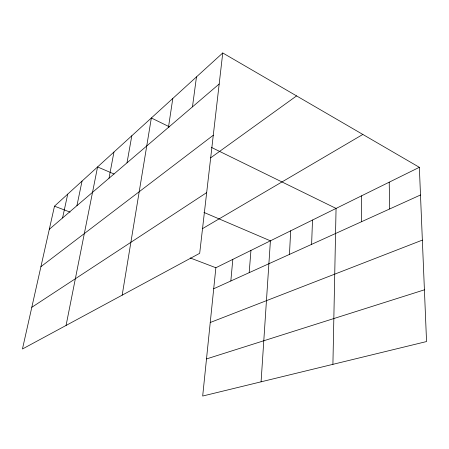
<?xml version="1.0" encoding="UTF-8"?>
<svg xmlns="http://www.w3.org/2000/svg" width="449" height="449" viewBox="0 0 449 449"><rect width="100%" height="100%" fill="white"/><g stroke="black" fill="none" stroke-linecap="round" stroke-linejoin="round"><path stroke-width="0.67" d="M361.496 221.739L361.54 195.848M332.911 364.341L336.06 208.42L211.479 147.429M311.612 244.357L312.51 220.044M289.453 254.403L290.688 230.814M261.077 381.824L270.405 240.827L203.908 212.405M249.184 272.666L250.946 250.43M230.837 280.99L232.812 259.376M419.349 167.314L215.868 267.744L202.684 396.035L426.55 341.549L419.349 167.314L222.755 52.965L54.492 206.175L22.45 348.996L199.687 253.309L222.755 52.965M192.469 106.851L196.482 76.886M168.454 127.398L172.803 98.449M122.173 295.156L151.347 117.986L169.554 126.899M127.011 162.841L131.815 135.772M109.017 178.236L113.956 152.031M66.07 325.446L97.573 166.949L114.074 174.004M76.925 205.681L82.044 181.087M62.563 217.967L67.732 194.125M49.3 229.31L219.179 84.008M40.921 266.672L213.281 135.25M210.62 157.874L296.581 95.906M31.806 307.301L206.675 192.61M202.387 228.704L362.837 134.447M213.707 288.758L420.494 194.984M210.239 322.5L422.357 240.108M206.495 358.931L424.412 289.829M54.492 206.175L70.055 212.113M190.208 257.956L215.868 267.744M389.204 182.193L389.704 208.942"/></g></svg>
